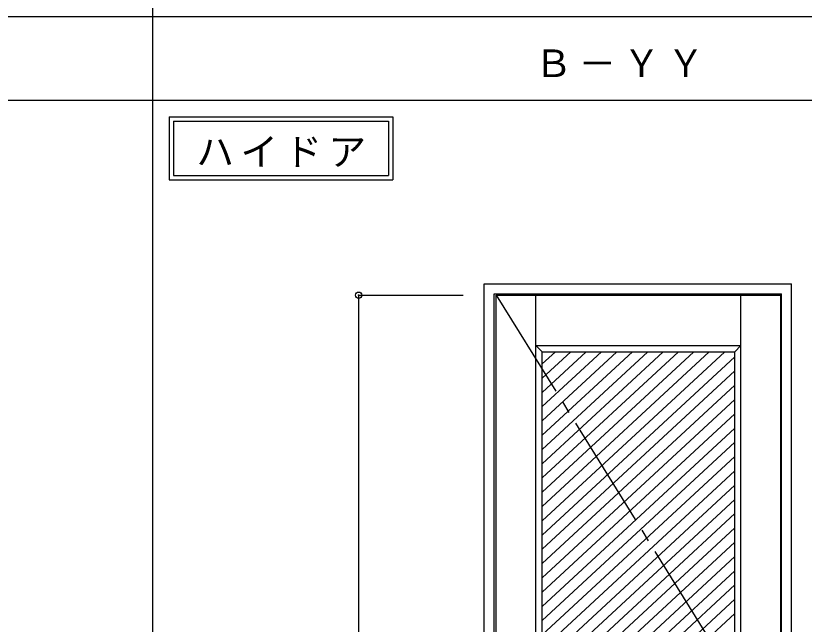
# Model space of a CAD drawing. Units: millimetres, scale not verified. Extents: x -6000 to 5700, y -4307 to 4175.
# Drawn here: x 878 to 2763, y -1267 to 186 of the extents above; entities that cross this region are included whole.
import ezdxf

# ---------------------------------------------------------------- set-up
doc = ezdxf.new("R2010")
doc.units = ezdxf.units.MM
doc.header["$LTSCALE"] = 30
doc.header["$PDMODE"] = 32
doc.header["$PDSIZE"] = 15
doc.linetypes.add('CHAIN2', pattern=[12, 9, -1, 1, -1])
for name, color, linetype in [('0-2_扉', 7, 'Continuous'), ('0-4_枠', 3, 'Continuous'), ('0-7', 7, 'CHAIN2'), ('0-A_文字', 7, 'Continuous'), ('0-B_寸法', 7, 'Continuous'), ('0-C_ハッチ', 4, 'Continuous'), ('F-1_枠', 6, 'Continuous')]:
    doc.layers.add(name, color=color, linetype=linetype)
doc.styles.add('ＭＳ ゴシック', font='')
doc.styles.get('ＭＳ ゴシック').set_extended_font_data('MS Gothic')

msp = doc.modelspace()

# ---------------------------------------------------------------- linework, layer by layer
at = {"layer": '0-2_扉'}
for p, q in [((2026.4, -481.25), (2706.4, -481.25)), ((2026.4, -2676.25), (2026.4, -481.25)), ((2121.4, -1714.27), (2121.4, -481.25)), ((2611.4, -2676.25), (2611.4, -481.25)), ((2706.4, -2676.25), (2706.4, -481.25)), ((2121.4, -601.25), (2136.4, -616.25)), ((2121.4, -601.25), (2611.4, -601.25)), ((2611.4, -601.25), (2596.4, -616.25)), ((2136.4, -616.25), (2596.4, -616.25)), ((2136.4, -1707.79), (2136.4, -616.25)), ((2596.4, -1861.25), (2596.4, -616.25)), ((2136.59, -799.25), (2136.4, -799.25))]:
    msp.add_line(p, q, dxfattribs=at)
at = {"layer": '0-4_枠'}
for p, q in [((1997.4, -454.25), (2732.4, -454.25)), ((1997.4, -2701.25), (1997.4, -454.25)), ((2732.4, -2701.25), (2732.4, -454.25)), ((2021.4, -478.25), (2708.4, -478.25)), ((2021.4, -2701.25), (2021.4, -478.25)), ((2708.4, -2701.25), (2708.4, -478.25))]:
    msp.add_line(p, q, dxfattribs=at)
at = {"layer": '0-7'}
msp.add_line((2026.4, -481.25), (2706.4, -1578.75), dxfattribs=at)
at = {"layer": '0-A_文字'}
for p, q in [((1244.8, -55.5), (1244.8, -205.5)), ((1254.8, -65.5), (1769.13, -65.5)), ((1769.13, -65.5), (1769.13, -195.5)), ((1244.8, -205.5), (1779.13, -205.5))]:
    msp.add_line(p, q, dxfattribs=at)
for points in [[(1244.8, -55.5), (1779.13, -55.5), (1779.13, -205.5)], [(1254.8, -65.5), (1254.8, -195.5), (1769.13, -195.5)]]:
    msp.add_lwpolyline(points, dxfattribs=at)
at = {"layer": '0-B_寸法', "color": 4}
for q in [(1947.4, -481.25), (1697.4, -2676.25)]:
    msp.add_line((1697.4, -481.25), q, dxfattribs=at)
at = {"layer": '0-B_寸法'}
msp.add_point((1697.4, -481.25), dxfattribs=at)
at = {"layer": '0-C_ハッチ'}
for p, q in [((2204.54, -616.25), (2136.4, -679.35)), ((2241.34, -616.25), (2136.4, -713.42)), ((2278.14, -616.25), (2136.4, -747.49)), ((2314.93, -616.25), (2136.4, -781.56)), ((2167.75, -616.25), (2136.4, -645.28)), ((2351.73, -616.25), (2136.4, -815.63)), ((2388.53, -616.25), (2136.4, -849.7)), ((2425.33, -616.25), (2136.4, -883.77)), ((2462.12, -616.25), (2136.4, -917.84)), ((2498.92, -616.25), (2136.4, -951.92)), ((2535.72, -616.25), (2136.4, -985.99)), ((2572.51, -616.25), (2136.4, -1020.06)), ((2596.4, -628.2), (2136.4, -1054.13)), ((2596.4, -662.27), (2136.4, -1088.2)), ((2596.4, -696.34), (2136.4, -1122.27)), ((2596.4, -730.42), (2136.4, -1156.34)), ((2596.4, -764.49), (2136.4, -1190.41)), ((2596.4, -798.56), (2136.4, -1224.48)), ((2596.4, -832.63), (2136.4, -1258.55)), ((2596.4, -866.7), (2136.4, -1292.63)), ((2596.4, -900.77), (2136.4, -1326.7)), ((2596.4, -934.84), (2136.4, -1360.77)), ((2596.4, -968.91), (2136.4, -1394.84)), ((2596.4, -1002.98), (2136.4, -1428.91)), ((2596.4, -1037.06), (2136.4, -1462.98)), ((2596.4, -1071.13), (2136.4, -1497.05)), ((2596.4, -1105.2), (2136.4, -1531.12)), ((2596.4, -1139.27), (2136.4, -1565.19)), ((2596.4, -1173.34), (2136.4, -1599.27)), ((2596.4, -1207.41), (2136.4, -1633.34)), ((2596.4, -1241.48), (2136.4, -1667.41))]:
    msp.add_line(p, q, dxfattribs=at)
at = {"layer": 'F-1_枠'}
for p, q in [((1204.8, 4175), (1204.8, -3790)), ((-6000, 184.5), (5690, 184.5)), ((-6000, -15.5), (5690, -15.5))]:
    msp.add_line(p, q, dxfattribs=at)

# ---------------------------------------------------------------- texts
at = {"layer": '0-A_文字', "char_height": 65.98, "attachment_point": 7, "style": 'ＭＳ ゴシック'}
for s, insert in [('\\T1.17;Ｂ－ＹＹ', (2118.1, 39.5)), ('\\T1.17;ハイドア', (1309.46, -175.5))]:
    msp.add_mtext(s, dxfattribs=dict(at, insert=insert))

doc.saveas('drawing.dxf')
